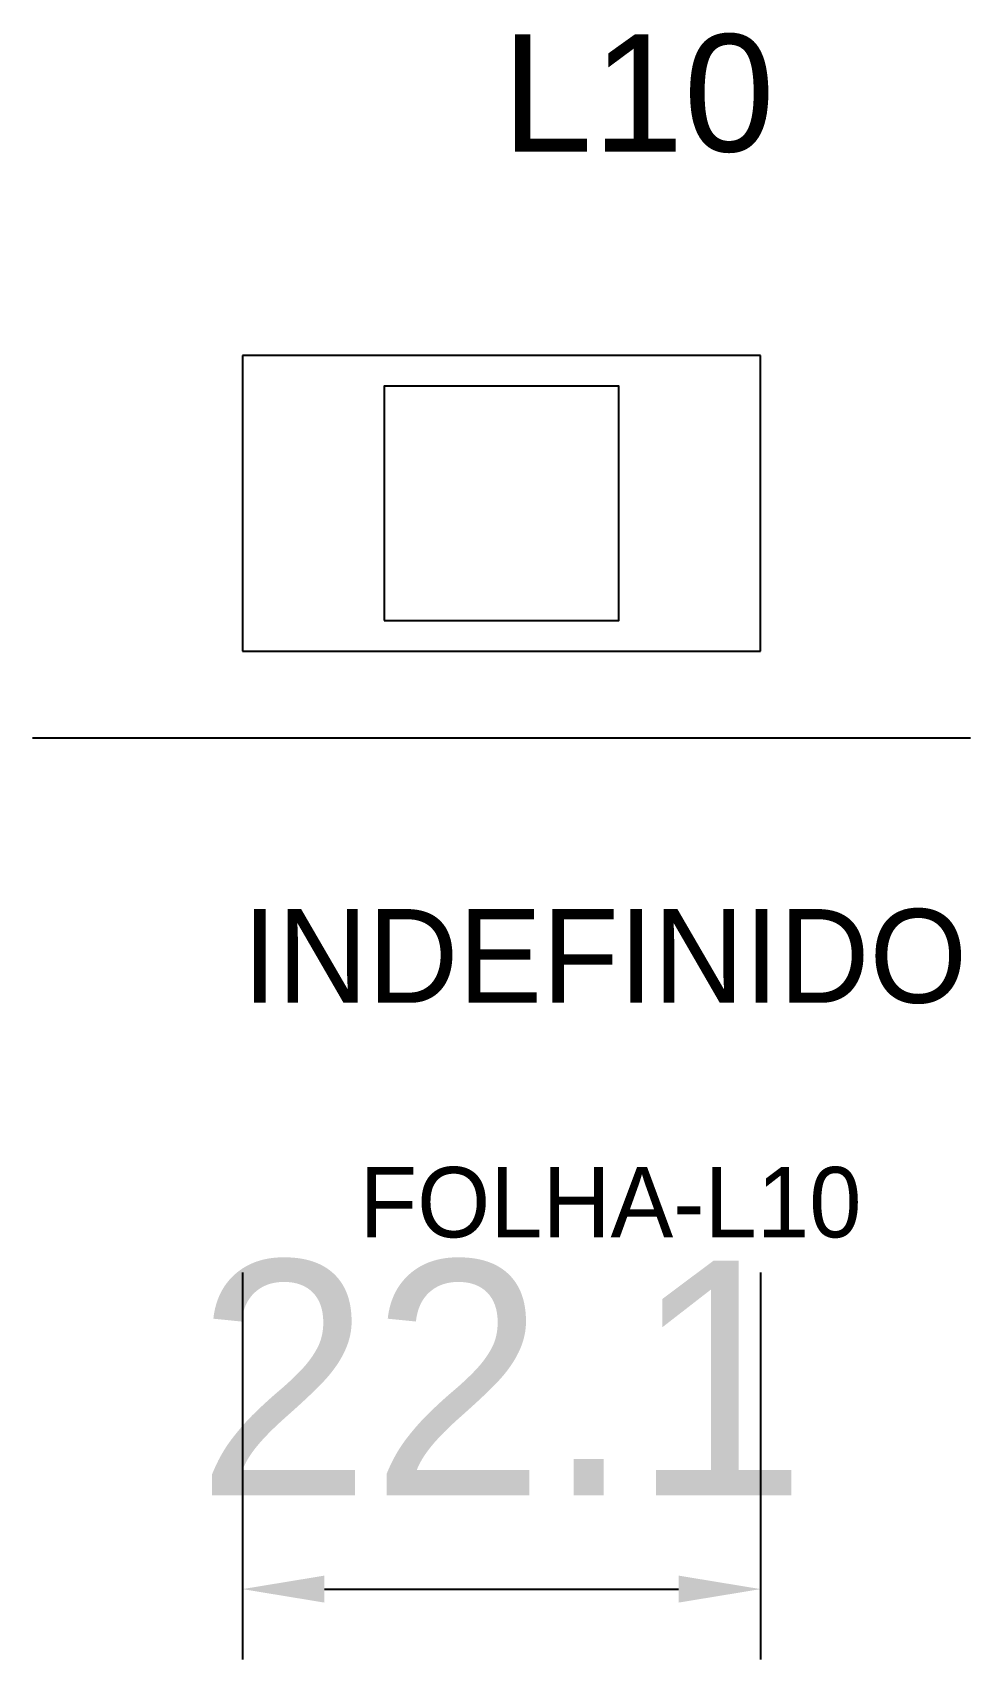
# Model space of a CAD drawing. Header units: metres. Extents: x 213.2 to 253.2, y 145.9 to 215.3.
import ezdxf

# ---------------------------------------------------------------- set-up
doc = ezdxf.new("R2010")
doc.units = ezdxf.units.M
for name, color, linetype in [('COTA', 241, 'CONTINUOUS'), ('FOLHA', 255, 'CONTINUOUS'), ('Hachura', 251, 'CONTINUOUS'), ('NOMENCLATURA', 7, 'CONTINUOUS'), ('Nível', 160, 'CONTINUOUS'), ('Painéis', 200, 'CONTINUOUS'), ('Pilares', 5, 'CONTINUOUS'), ('SARR_2.2x7', 40, 'CONTINUOUS')]:
    doc.layers.add(name, color=color, linetype=linetype)
doc.styles.add('ARIAL', font='Arial.ttf')
doc.dimstyles.new('EZ DXF', dxfattribs={"dimtxt": 10, "dimasz": 3.5, "dimexe": 3, "dimexo": 1.5, "dimgap": 1, "dimtad": 1, "dimdec": 1, "dimdsep": 46, "dimcen": 2.5, "dimazin": 3, "dimtfac": 1, "dimtmove": 0, "dimatfit": 3})

msp = doc.modelspace()

# ---------------------------------------------------------------- hatches: boundary and pattern name
at = {"layer": 'Hachura'}
h = msp.add_hatch(dxfattribs=at)
h.set_pattern_fill('ANSI31', scale=50)
h.paths.add_polyline_path([(222.2, 188.9), (244.3, 188.9), (244.3, 201.5), (222.2, 201.5)])
h = msp.add_hatch(dxfattribs=at)
h.set_pattern_fill('ANSI31', scale=50)
h.paths.add_polyline_path([(222.2, 188.9), (244.3, 188.9), (244.3, 201.5), (222.2, 201.5)])

# ---------------------------------------------------------------- linework, layer by layer
at = {"layer": 'Painéis', "color": 200}
for p, q in [((244.3, 201.5), (222.2, 201.5)), ((222.2, 201.5), (222.2, 188.9)), ((244.3, 201.5), (222.2, 201.5)), ((222.2, 201.5), (222.2, 188.9)), ((244.3, 188.9), (244.3, 201.5)), ((244.3, 188.9), (244.3, 201.5)), ((222.2, 188.9), (244.3, 188.9)), ((222.2, 188.9), (244.3, 188.9))]:
    msp.add_line(p, q, dxfattribs=at)
at = {"layer": 'Pilares'}
msp.add_lwpolyline([(228.25, 190.2), (238.25, 190.2), (238.25, 200.2), (228.25, 200.2)], close=True, dxfattribs=at)
msp.add_lwpolyline([(228.25, 190.2), (238.25, 190.2), (238.25, 200.2), (228.25, 200.2)], close=True, dxfattribs=at)
at = {"layer": 'SARR_2.2x7'}
msp.add_line((213.25, 185.2), (253.25, 185.2), dxfattribs=at)
msp.add_line((213.25, 185.2), (253.25, 185.2), dxfattribs=at)

# ---------------------------------------------------------------- texts
at = {"layer": 'FOLHA'}
msp.add_text('FOLHA-L10', height=3, dxfattribs=at).set_placement((227.2, 163.9))
msp.add_text('FOLHA-L10', height=3, dxfattribs=at).set_placement((227.2, 163.9))
at = {"layer": 'NOMENCLATURA', "insert": (233.25, 215.2), "char_height": 5, "attachment_point": 1, "style": 'ARIAL'}
msp.add_mtext('L10', dxfattribs=at)
msp.add_mtext('L10', dxfattribs=at)
at = {"layer": 'Nível'}
msp.add_text('INDEFINIDO', height=4, dxfattribs=at).set_placement((222.2, 173.9))
msp.add_text('INDEFINIDO', height=4, dxfattribs=at).set_placement((222.2, 173.9))

# ---------------------------------------------------------------- dimensions: what is measured, and where the dimension line sits
at = {"layer": 'COTA'}
msp.add_linear_dim(base=(222.2, 148.9), p1=(222.2, 163.9), p2=(244.3, 163.9), dimstyle='EZ DXF', dxfattribs=at).render()
msp.add_linear_dim(base=(222.2, 148.9), p1=(222.2, 163.9), p2=(244.3, 163.9), dimstyle='EZ DXF', dxfattribs=at).render()

doc.saveas('drawing.dxf')
